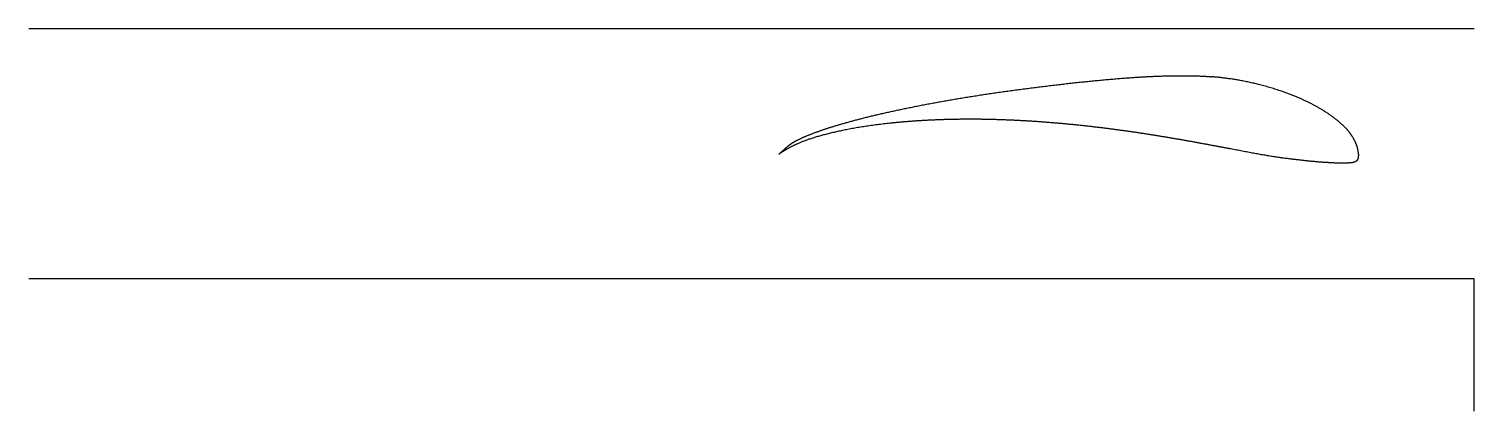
# Model space of a CAD drawing. Header units: inches. Extents: x -24.5 to 0, y -2.2 to 4.2.
import ezdxf

# ---------------------------------------------------------------- set-up
doc = ezdxf.new("R2010")
doc.units = ezdxf.units.IN
doc.header["$MEASUREMENT"] = 0

msp = doc.modelspace()

# ---------------------------------------------------------------- linework, layer by layer
msp.add_line((0, 4.25), (-24.547, 4.25))
msp.add_lwpolyline([(0, -2.25), (0, 0), (-24.547, 0)])
for points, knots in [([(-11.806, 2.122), (-11.797, 2.129), (-11.757, 2.162), (-11.701, 2.218), (-11.611, 2.293), (-11.514, 2.351), (-11.391, 2.409), (-11.243, 2.47), (-11.071, 2.532), (-10.874, 2.596), (-10.655, 2.66), (-10.413, 2.725), (-10.151, 2.79), (-9.87, 2.853), (-9.571, 2.916), (-9.257, 2.978), (-8.929, 3.037), (-8.589, 3.094), (-8.24, 3.148), (-7.883, 3.199), (-7.521, 3.247), (-7.156, 3.292), (-6.791, 3.334), (-6.43, 3.371), (-6.075, 3.404), (-5.729, 3.429), (-5.274, 3.454), (-4.914, 3.457), (-4.646, 3.452), (-4.461, 3.436)], [0, 0, 0, 0, 0, 0.037387, 0.057603, 0.080126, 0.104708, 0.131382, 0.160153, 0.190879, 0.223374, 0.257475, 0.293023, 0.329869, 0.367868, 0.406879, 0.446764, 0.487388, 0.528621, 0.570328, 0.612377, 0.654623, 0.696908, 0.739062, 0.780913, 0.822298, 0.863076, 0.90312, 1, 1, 1, 1, 1]), ([(-1.964, 2.122), (-1.967, 2.192), (-1.988, 2.272), (-2.041, 2.386), (-2.138, 2.52), (-2.232, 2.618), (-2.348, 2.716), (-2.483, 2.814), (-2.637, 2.91), (-2.81, 3.001), (-3.001, 3.089), (-3.209, 3.17), (-3.432, 3.244), (-3.764, 3.336), (-4.053, 3.392), (-4.288, 3.421), (-4.461, 3.436)], [0, 0, 0, 0, 0, 0.118639, 0.168606, 0.221339, 0.276864, 0.335194, 0.396266, 0.459889, 0.525861, 0.594011, 0.664168, 0.736156, 0.80984, 1, 1, 1, 1, 1]), ([(-1.964, 2.122), (-1.968, 2.095), (-1.959, 2.015), (-2.023, 1.974), (-2.15, 1.968), (-2.278, 1.964), (-2.436, 1.972), (-2.625, 1.984), (-2.843, 2.004), (-3.088, 2.032), (-3.358, 2.067), (-3.652, 2.116), (-3.974, 2.178), (-4.324, 2.244), (-4.7, 2.315), (-5.099, 2.386), (-5.52, 2.455), (-5.959, 2.521), (-6.411, 2.579), (-6.874, 2.629), (-7.342, 2.669), (-7.811, 2.697), (-8.276, 2.713), (-8.731, 2.715), (-9.173, 2.703), (-9.596, 2.678), (-9.994, 2.64), (-10.363, 2.591), (-10.699, 2.531), (-10.995, 2.464), (-11.25, 2.391), (-11.456, 2.317), (-11.641, 2.227), (-11.74, 2.165), (-11.796, 2.129), (-11.806, 2.122)], [0, 0, 0, 0, 0, 0.034328, 0.050318, 0.068486, 0.089331, 0.11248, 0.137592, 0.164402, 0.19273, 0.222497, 0.253662, 0.286194, 0.320018, 0.354985, 0.390926, 0.42767, 0.465045, 0.502874, 0.540979, 0.579178, 0.617284, 0.655103, 0.692437, 0.729082, 0.764823, 0.799435, 0.832676, 0.864283, 0.893944, 0.921209, 0.945491, 0.966119, 1, 1, 1, 1, 1])]:
    msp.add_open_spline(points, degree=4, knots=knots)

doc.saveas('drawing.dxf')
